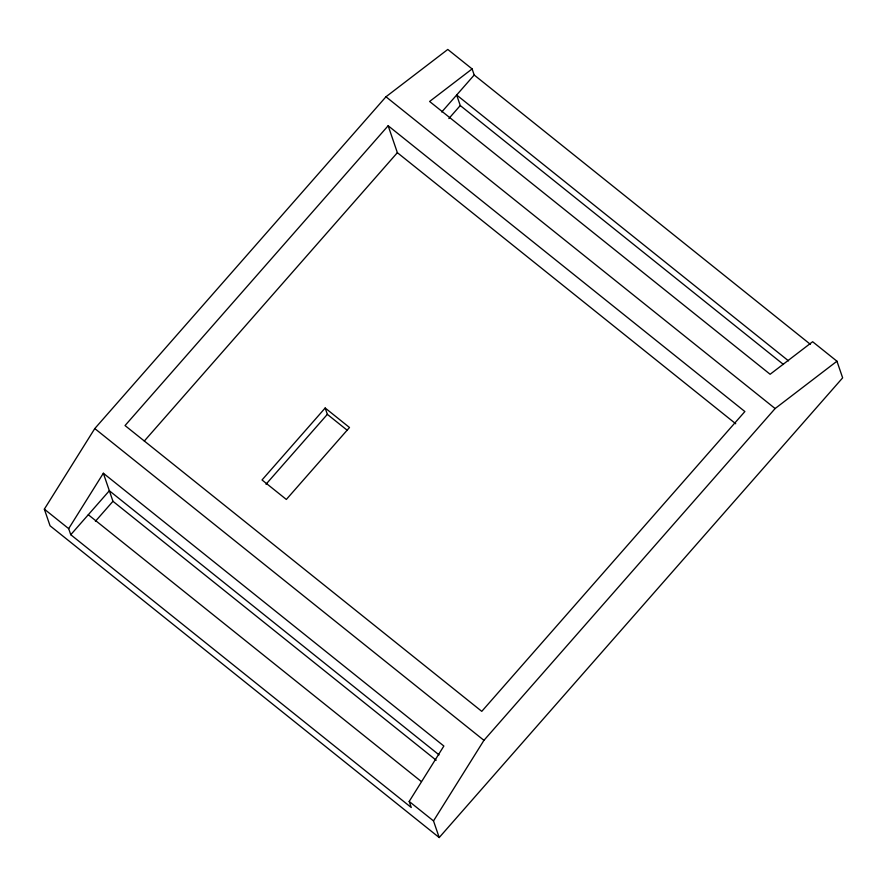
<?xml version="1.0" encoding="UTF-8"?>
<svg xmlns="http://www.w3.org/2000/svg" width="887" height="887" viewBox="0 0 887 887"><rect width="100%" height="100%" fill="white"/><g stroke="black" fill="none" stroke-linecap="round" stroke-linejoin="round"><path stroke-width="1.33" d="M472.117 68.931L429.607 101.473L770.127 374.27L812.636 341.728L836.951 361.22L842.65 377.851L439.209 837.55L50.049 525.78L44.35 509.149L94.787 428.565L385.967 96.783L447.791 49.45L472.117 68.931L474.201 75.018L810.396 344.344M68.676 528.641L103.347 473.237L443.866 746.034L409.195 801.438L411.269 807.514L70.76 534.717L68.676 528.641L44.35 509.149M439.209 837.55L433.51 820.918L483.947 740.335L775.127 408.541L836.951 361.22M388.151 125.754L125.034 425.56L481.774 711.352L744.88 411.546L388.151 125.754L397.365 152.686L735.722 423.742M144.304 441.039L397.365 152.686M70.76 534.717L109.345 490.744L439.054 754.881M441.748 111.995L474.201 75.018M95.419 521.29L112.959 501.299L103.347 473.237M448.866 118.548L460.264 105.553L456.661 94.998L788.532 360.876M325.174 408.009L262.031 479.967L286.346 499.448L349.5 427.501L325.174 408.009L327.347 414.351L347.438 430.439M266 484.247L327.347 414.351M460.264 105.553L783.487 364.49M385.967 96.783L775.127 408.541M94.787 428.565L483.947 740.335M112.959 501.299L436.182 760.237M88.301 514.737L421.247 781.469M409.195 801.438L433.51 820.918"/></g></svg>
